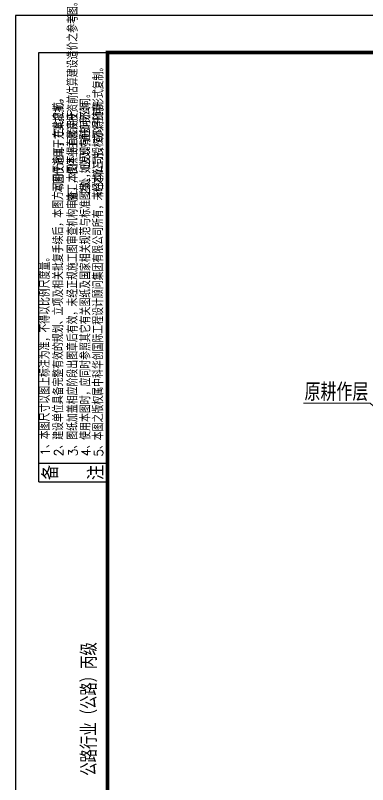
# Model space of a CAD drawing. Extents: x 4283 to 40403, y 1134 to 1764.
# Drawn here: x 4282.5 to 4350.2, y 1285.7 to 1433.3 of the extents above; entities that cross this region are included whole.
import ezdxf

# ---------------------------------------------------------------- set-up
doc = ezdxf.new("R2010")
doc.units = 0
doc.layers.add('0-文字 0.15', color=7, linetype='Continuous', lineweight=15)
for name, color, linetype in [('PUB_TEXT', 7, 'Continuous'), ('PUB_TITLE', 4, 'Continuous'), ('S-MODIFY', 4, 'Continuous'), ('华泽绵阳图框', 7, 'Continuous'), ('致远博图框', 7, 'Continuous')]:
    doc.layers.add(name, color=color, linetype=linetype)
doc.styles.add('-宋体', font='', dxfattribs={"width": 0.8})
doc.styles.add('0-仿宋国标', font='', dxfattribs={"width": 0.75})
doc.styles.add('_TCH_WINDOW', font='SIMPLEX', dxfattribs={"height": 3.5, "bigfont": 'GBCBIG'})
doc.styles.add('长仿宋', font='', dxfattribs={"width": 0.7, "height": 5})
doc.styles.get('-宋体').set_extended_font_data('SimSun')
doc.styles.get('0-仿宋国标').set_extended_font_data('仿宋_GB2312')
doc.styles.get('长仿宋').set_extended_font_data('SimSun')

# ---------------------------------------------------------------- blocks, each defined once
blk = doc.blocks.new('BEIZHU')
at = {"layer": 'PUB_TEXT', "color": 7, "style": '_TCH_WINDOW'}
for s, p in [('施工，仅供业主建设投资前估算建设造价之参考图。', (-299297, -79000)), ('转交第三方，或以任何形式复制。', (-298802, -78889)), ('之处，应及时通知我公司。', (-299054, -78885)), ('本图仅适用于方案报批。', (-299561, -78824)), ('2、建设单位具备完整有效的规划、立项及相关批复手续后，本图方可用于施工，在此之前，', (-299576, -83890)), ('4、使用本图时，应同时参照其它有关图纸及国家相关规范与标准图集，如发现有任何不明', (-299053, -83890)), ('5、本图之版权属中科华创国际工程设计顾问集团有限公司所有，未经本公司授权不得随意', (-298809, -83898)), ('3、图纸加盖相应阶段出图章后有效，未经正规施工图审查机构审查，本图不得直接用于', (-299301, -83890)), ('1、本图尺寸以图上标注为准，不得以比例尺度量。', (-299834, -83879))]:
    blk.add_text(s, height=170.5, rotation=90, dxfattribs=at).set_placement(p)

msp = doc.modelspace()

# ---------------------------------------------------------------- linework, layer by layer
at = {"layer": '0-文字 0.15'}
msp.add_lwpolyline([(4355.52, 1354.61), (4350.74, 1358.86), (4337.91, 1358.86)], dxfattribs=at)
at = {"layer": 'PUB_TITLE', "color": 7}
for p, q in [((4287.02, 1343.8), (4287.02, 1426.23)), ((4287.02, 1426.23), (4300.21, 1426.23)), ((4287.02, 1347.34), (4300.21, 1347.34)), ((4287.02, 1343.8), (4300.21, 1343.8))]:
    msp.add_line(p, q, dxfattribs=at)
at = {"layer": 'PUB_TITLE'}
msp.add_lwpolyline([(4282.53, 1136.33), (4702.53, 1136.33), (4702.53, 1433.33), (4282.53, 1433.33)], close=True, dxfattribs=at)
at = {"layer": 'S-MODIFY'}
msp.add_lwpolyline([(4282.53, 1136.33), (4702.53, 1136.33), (4702.53, 1433.33), (4282.53, 1433.33)], close=True, dxfattribs=at)
at = {"layer": '华泽绵阳图框', "color": 7, "const_width": 0.707}
msp.add_lwpolyline([(4300.21, 1143.4), (4695.46, 1143.4), (4695.46, 1426.23), (4300.21, 1426.23)], close=True, dxfattribs=at)

# ---------------------------------------------------------------- block references
at = {"xscale": 0.009999999999990905, "yscale": 0.009999999999990905, "zscale": 0.009999999999990905}
msp.add_blockref('BEIZHU', (7287.47, 2187.59), dxfattribs=at)

# ---------------------------------------------------------------- texts
at = {"layer": '0-文字 0.15', "style": '0-仿宋国标', "width": 0.75}
msp.add_text('原耕作层', height=3, dxfattribs=at).set_placement((4338.09, 1359.65))
at = {"layer": 'PUB_TEXT', "color": 7, "style": '-宋体', "width": 0.8}
for s, p in [('备', (4290.5, 1344.13)), ('注', (4299.26, 1344.13))]:
    msp.add_text(s, height=2.66, rotation=90, dxfattribs=at).set_placement(p)
at = {"layer": '致远博图框', "style": '长仿宋', "width": 0.7}
msp.add_text('公路行业（公路）丙级', height=2.685, rotation=90, dxfattribs=at).set_placement((4297.92, 1287.36))

doc.saveas('drawing.dxf')
